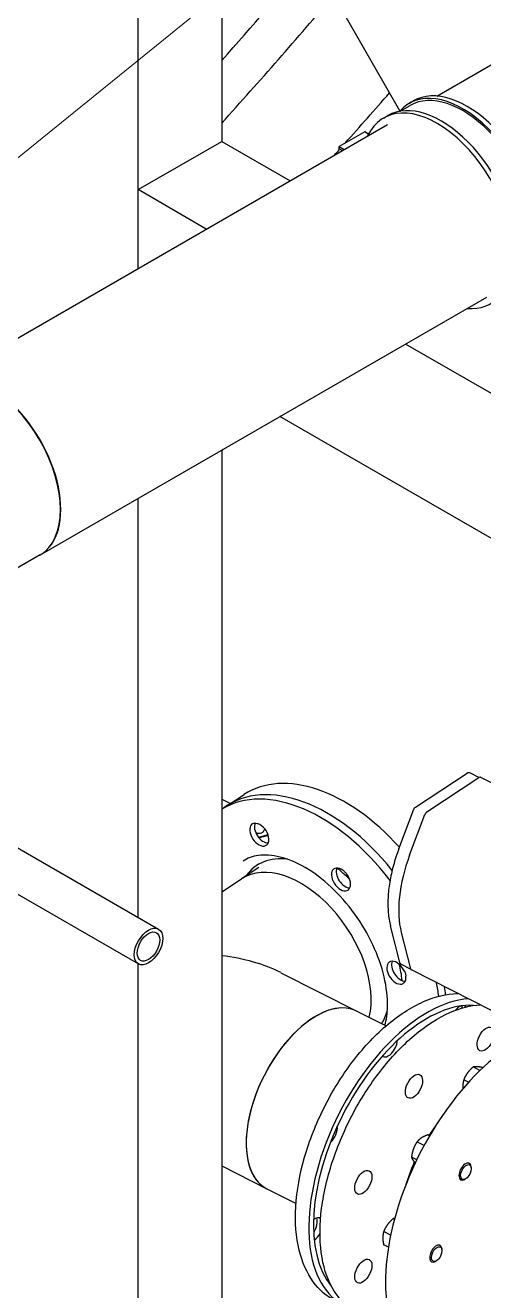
# Model space of a CAD drawing. Header units: millimetres. Extents: x 0 to 100323, y 0 to 59400.
# Drawn here: x 52717 to 53312, y 11239 to 12884 of the extents above; entities that cross this region are included whole.
import ezdxf

# ---------------------------------------------------------------- set-up
doc = ezdxf.new("R2010")
doc.units = ezdxf.units.MM
doc.header["$LTSCALE"] = 100
doc.layers.add('Symbol', color=7, linetype='Continuous', lineweight=18)
doc.layers.add('Visible', color=7, linetype='Continuous', lineweight=25)

# ---------------------------------------------------------------- blocks, each defined once
blk = doc.blocks.new('Balloon15')
at = {"layer": 'Symbol'}
blk.add_line((521.595, 122.67), (585.65, 174.77), dxfattribs=at)

msp = doc.modelspace()

# ---------------------------------------------------------------- linework, layer by layer
at = {"layer": 'Visible'}
for p, q in [((53251.3, 12792.5), (55296.2, 13973.1)), ((53203.3, 12773.1), (53014.3, 13103.1)), ((52972, 13030.6), (52972, 12733.6)), ((52863.2, 12568.4), (52863.2, 12967.8)), ((53215.4, 12783), (53220.8, 12786.2)), ((53182.2, 12763.9), (53187.7, 12767)), ((53203.7, 12772.7), (53216.9, 12780.4)), ((52606.1, 12419.9), (53187.1, 12755.4)), ((52863.2, 12670.8), (52972, 12733.6)), ((52972, 12733.6), (53060.6, 12682.4)), ((53157.7, 12746), (53124.5, 12726.8)), ((53162.7, 12743.1), (53157.7, 12746)), ((53124.5, 12726.8), (53131.1, 12723.1)), ((53124.5, 12723.7), (53124.5, 12726.8)), ((53128.3, 12721.5), (53124.5, 12723.7)), ((52951.8, 12619.6), (52863.2, 12670.8)), ((52863.2, 12568.4), (52863.2, 12670.8)), ((52735.5, 12195.7), (53316.6, 12531.2)), ((53407.1, 12356.7), (53210.8, 12470.1)), ((53407.1, 12168.3), (53047.6, 12375.9)), ((52972, 12332.2), (52972, 10713.7)), ((52863.2, 11724.9), (52863.2, 12269.4)), ((52735.9, 12195.9), (52424.8, 12016.3)), ((52391.6, 11997.1), (52889.8, 11709.5)), ((52339.3, 11966.9), (52863.7, 11664.2)), ((53223.6, 11868.2), (53290.7, 11912.4)), ((53306.2, 11906.7), (53294.4, 11912.7)), ((53238.6, 11862.1), (53306.2, 11906.6)), ((53308.3, 11907), (53378.9, 11871.2)), ((52972, 11878.3), (52983.1, 11872.7)), ((52978.6, 11869.7), (53000.9, 11884.4)), ((53202.1, 11813.9), (53221.6, 11865.6)), ((53216.1, 11805.6), (53236, 11858.6)), ((53020.3, 11789.7), (52997.5, 11774.7)), ((52972, 11757.9), (52997.5, 11774.7)), ((53203.3, 11666.1), (53191.2, 11713.6)), ((53217.5, 11657.6), (53205.3, 11704.9)), ((52863.2, 10455.5), (52863.2, 11664.5)), ((53205.2, 11663.7), (53217.5, 11657.5)), ((53048.8, 11652.8), (53147.5, 11602.8)), ((53579.2, 11473.7), (53218.3, 11656.4)), ((53147.5, 11602.8), (53185.4, 11583.6)), ((53307.5, 11525.7), (53298.6, 11530.2)), ((53311.3, 11529.3), (53310.8, 11529.5)), ((53292.7, 11510.4), (53286.4, 11513.5)), ((53242, 11440.8), (53239.7, 11442)), ((53234.8, 11428.1), (53225.6, 11432.7)), ((52972, 11401.5), (53030.6, 11371.8)), ((53225.3, 11409.6), (53218.6, 11413)), ((53296.1, 11399.2), (53295.9, 11400.6)), ((53288.8, 11384.8), (53287.6, 11384.1)), ((53030.6, 11371.8), (53068.5, 11352.6)), ((53196.3, 11332.1), (53194.6, 11333)), ((53191.4, 11311.7), (53182.4, 11316.2)), ((53188.5, 11295.8), (53182.4, 11298.8)), ((53258, 11292.4), (53257.9, 11293.6)), ((53250.8, 11278.1), (53249.5, 11277.4))]:
    msp.add_line(p, q, dxfattribs=at)
for centre, major_axis, ratio, start_param, end_param in [((41615.8, 16180.4), (12746.2, 0), 0.57735, 5.811813, 5.832324), ((41615.8, 16180.4), (12810.6, 0), 0.57735, 5.802035, 5.827152), ((53285, 12662.4), (-69.6, 120.6), 0.57735, 3.987802, 6.483768), ((53290.4, 12665.6), (-69.6, 120.6), 0.57735, 3.976782, 6.283185), ((41615.8, 16155.3), (12953.8, 0), 0.57735, 5.80765, 5.817428), ((53257.3, 12646.4), (-69.6, 120.6), 0.57735, 3.987802, 6.283185), ((53285, 12662.4), (-68.1, 117.9), 0.57735, 3.989178, 6.283185), ((53251.8, 12643.3), (-69.6, 120.6), 0.57735, 3.976782, 6.660019), ((41615.8, 16155.3), (12953.8, 0), 0.57735, 5.805307, 5.806435), ((53251.8, 12643.3), (69.6, -120.6), 0.57735, 5.906351, 7.018792), ((52671.2, 12308), (64.7, -112.1), 0.57735, 0, 3.141593), ((52670.8, 12307.8), (-64.7, 112.1), 0.57735, 3.141593, 6.283185), ((41615.8, 15929.2), (12953.8, 0), 0.57735, 5.781267, 5.781664), ((41615.8, 15929.2), (-12953.8, 0), 0.57735, 2.639674, 2.640071), ((41615.8, 15929.2), (-12953.8, 0), 0.57735, 2.639674, 2.640071), ((41615.8, 15929.2), (-12953.8, 0), 0.57735, 2.639674, 2.640071), ((53121.4, 11701.3), (-120.6, 183.1), 0.613881, 4.946631, 6.283185), ((53090.5, 11680.9), (-120.6, 183.1), 0.613881, 4.810425, 6.265314), ((53099.1, 11686.6), (-120.6, 183.1), 0.613881, 4.854291, 6.321547), ((53306.2, 11902.9), (2.08, 4.12), 0.538347, 0, 0.754742), ((53238.6, 11858.4), (2.08, 4.12), 0.538347, 0.754742, 1.773749), ((53020.7, 11832.3), (9.1, -13.8), 0.613881, 2.89959, 8.731799), ((53026.8, 11836.3), (-9.1, 13.8), 0.613881, 0.36694, 2.774546), ((53015.3, 11849.2), (9.3, -14.1), 0.613881, 5.516049, 6.811958), ((53099.1, 11686.6), (-89.7, 136.2), 0.613881, 6.041292, 6.163738), ((53096.6, 11684.9), (-89.7, 136.2), 0.613881, 6.013387, 6.132275), ((53090.5, 11680.9), (-73.2, 111.2), 0.613881, 5.796687, 6.516816), ((53297.7, 11797.1), (65.7, 129.7), 0.538347, 1.773749, 2.592458), ((53068.7, 11666.6), (-71.2, 108.1), 0.613881, 3.664649, 6.283185), ((53068.7, 11666.6), (-71.2, 108.1), 0.613881, 3.664649, 6.283185), ((53126.9, 11774), (9.1, -13.8), 0.613881, 2.114192, 7.946401), ((53133, 11778), (-9.1, 13.8), 0.613881, 0.367047, 2.774546), ((52923.6, 11571.1), (-182.6, -10.4), 0.577348, 3.924847, 4.411808), ((53198.9, 11652.7), (9.1, -13.8), 0.613881, 1.328794, 7.161003), ((53205, 11656.7), (-9.1, 13.8), 0.613881, 0.367047, 2.774546), ((53220.4, 11660.5), (-2.08, -4.12), 0.538347, 5.734051, 6.283185), ((53090.5, 11680.9), (-120.6, 183.1), 0.613881, 4.026241, 4.118595), ((53099.1, 11686.6), (120.6, -183.1), 0.613881, 0.865198, 0.919778), ((53089, 11487.3), (58.5, 115.5), 0.538347, 0, 3.141593), ((53089, 11487.3), (-58.5, -115.5), 0.538347, 3.141593, 6.283185), ((53229.6, 11416.2), (-99, -195.6), 0.538347, 3.444438, 6.356777), ((53229.6, 11416.2), (-94.9, -187.4), 0.538347, 3.371029, 6.053749), ((53090.5, 11680.9), (73.2, -111.2), 0.613881, 0.280234, 0.486499), ((53280.4, 11594.9), (7.5, 14.8), 0.538347, 0.58664, 1.194819), ((53273.5, 11598.4), (7.5, 14.8), 0.538347, 5.569697, 5.801816), ((53280.4, 11594.9), (7.5, 14.8), 0.538347, 6.052378, 6.212233), ((53347, 11356.7), (-111.2, -219.6), 0.538347, 3.795965, 6.283185), ((53189.2, 11558.6), (-7.5, -14.8), 0.538347, 6.15433, 8.496243), ((53111.2, 11444.3), (-7.5, -14.8), 0.538347, 0.930739, 2.468057), ((53291.5, 11384.8), (-60.5, -119.4), 0.538347, 4.386298, 4.504782), ((53291.5, 11384.8), (-60.5, -119.4), 0.538347, 4.800658, 5.03848), ((53288.1, 11394.2), (-5.4, -10.7), 0.538347, 2.448699, 6.971969), ((53092, 11318.7), (7.5, 14.8), 0.538347, 6.169282, 7.110195), ((53085.1, 11322.2), (7.5, 14.8), 0.538347, 4.509859, 5.831088), ((53092, 11318.7), (-7.5, -14.8), 0.538347, 0.763144, 1.524815), ((53250, 11287.5), (-5.4, -10.7), 0.538347, 2.915095, 6.976078)]:
    msp.add_ellipse(centre, major_axis=major_axis, ratio=ratio, start_param=start_param, end_param=end_param, dxfattribs=at)
for centre, major_axis, ratio in [((52876.7, 11686.8), (13.1, 22.6), 0.57735), ((52876.7, 11686.8), (-10.4, -18), 0.57735), ((53314.9, 11566.5), (-7.6, -15.1), 0.538347), ((53221.7, 11505.1), (-7.6, -15.1), 0.538347), ((53289.2, 11393.6), (4.71, 9.3), 0.538347), ((53155.9, 11380.2), (7.6, 15.1), 0.538347), ((53251.2, 11286.9), (4.71, 9.3), 0.538347), ((53155.9, 11264.8), (7.6, 15.1), 0.538347)]:
    msp.add_ellipse(centre, major_axis=major_axis, ratio=ratio, dxfattribs=at)
for points, knots in [([(53290.7, 11912.4), (53290.8, 11912.5), (53291, 11912.6), (53291.4, 11912.8), (53291.6, 11912.8), (53292.1, 11913), (53292.3, 11913), (53292.9, 11913), (53293.2, 11913), (53293.8, 11912.9), (53294.1, 11912.8), (53294.4, 11912.7)], [4.712389, 4.712389, 4.712389, 4.712389, 4.8633373, 4.8633373, 5.0142857, 5.0142857, 5.165234, 5.165234, 5.3161824, 5.3161824, 5.4671307, 5.4671307, 5.4671307, 5.4671307]), ([(53221.6, 11865.6), (53221.7, 11865.8), (53221.8, 11866), (53222, 11866.4), (53222.1, 11866.6), (53222.3, 11866.9), (53222.4, 11867.1), (53222.7, 11867.5), (53222.9, 11867.6), (53223.2, 11867.9), (53223.4, 11868.1), (53223.6, 11868.2)], [3.697944, 3.697944, 3.697944, 3.697944, 3.900833, 3.900833, 4.103722, 4.103722, 4.306611, 4.306611, 4.5095, 4.5095, 4.712389, 4.712389, 4.712389, 4.712389]), ([(53013.9, 11847.1), (53014.2, 11847.1), (53014.6, 11847.2), (53015.8, 11847.3), (53016.8, 11847.2), (53018.3, 11846.8), (53018.7, 11846.7), (53019.1, 11846.5)], [-2.1952792, -2.1952792, -2.1952792, -2.1952792, -2.0993492, -2.0993492, -1.8229843, -1.8229843, -1.7097702, -1.7097702, -1.7097702, -1.7097702]), ([(53202.1, 11813.9), (53199.3, 11806.6), (53197, 11799.4), (53193, 11784.9), (53191.4, 11777.7), (53189.1, 11763.7), (53188.3, 11756.8), (53187.7, 11743.5), (53187.8, 11737.1), (53188.8, 11724.8), (53189.8, 11719.1), (53191.2, 11713.6)], [2.585241, 2.585241, 2.585241, 2.585241, 2.7494384, 2.7494384, 2.9136357, 2.9136357, 3.0778331, 3.0778331, 3.2420305, 3.2420305, 3.4062278, 3.4062278, 3.4062278, 3.4062278]), ([(53184, 11584.3), (53186, 11591.6), (53187.1, 11599.9), (53187.5, 11620.8), (53186.1, 11633.8), (53179.7, 11661), (53174.7, 11675.1), (53161.8, 11702.9), (53153.7, 11716.7), (53135.3, 11742.2), (53124.9, 11754), (53103.1, 11774.3), (53091.7, 11782.9), (53069.2, 11796), (53058, 11800.6), (53037.3, 11805.8), (53027.8, 11806.4), (53011.9, 11804.2), (53005.3, 11801.7), (52999.6, 11797.9)], [2.144433, 2.144433, 2.144433, 2.144433, 2.376144, 2.376144, 2.678181, 2.678181, 2.980977, 2.980977, 3.286175, 3.286175, 3.591979, 3.591979, 3.896207, 3.896207, 4.197951, 4.197951, 4.503802, 4.503802, 4.78718, 4.78718, 4.78718, 4.78718]), ([(53129.4, 11785.9), (53129.8, 11785.6), (53130.2, 11785.3), (53131.5, 11784.2), (53132.5, 11783.2), (53133.8, 11781.7), (53134.1, 11781.3), (53134.5, 11780.8)], [-2.1952792, -2.1952792, -2.1952792, -2.1952792, -2.0993492, -2.0993492, -1.8229843, -1.8229843, -1.7097702, -1.7097702, -1.7097702, -1.7097702]), ([(53206.5, 11642.6), (53206.5, 11642.8), (53206.4, 11643), (53205.6, 11650), (53204.3, 11656.9), (53202.6, 11663.8)], [2.5342478, 2.5342478, 2.5342478, 2.5342478, 2.5391212, 2.5391212, 2.690374, 2.690374, 2.690374, 2.690374]), ([(53205.2, 11663.7), (53205, 11663.8), (53204.8, 11664), (53204.4, 11664.3), (53204.2, 11664.4), (53203.9, 11664.8), (53203.8, 11664.9), (53203.6, 11665.3), (53203.5, 11665.5), (53203.4, 11665.8), (53203.3, 11666), (53203.3, 11666.1)], [2.3255381, 2.3255381, 2.3255381, 2.3255381, 2.4358219, 2.4358219, 2.5461058, 2.5461058, 2.6563897, 2.6563897, 2.7666736, 2.7666736, 2.8769575, 2.8769575, 2.8769575, 2.8769575]), ([(53209.4, 11654.8), (53209.6, 11654.4), (53209.7, 11653.9), (53210.4, 11652.2), (53210.8, 11650.9), (53211.1, 11649.2), (53211.2, 11648.7), (53211.3, 11648.2)], [-2.1952792, -2.1952792, -2.1952792, -2.1952792, -2.0993492, -2.0993492, -1.8229843, -1.8229843, -1.7097702, -1.7097702, -1.7097702, -1.7097702]), ([(53119.6, 11226.1), (53108.2, 11231.9), (53098.4, 11240.5), (53082.3, 11262.6), (53076.3, 11276.5), (53068.3, 11309.1), (53067, 11328.3), (53069.4, 11369.2), (53073.3, 11390.9), (53085.8, 11434.5), (53094.4, 11456.3), (53115.2, 11498), (53127.5, 11517.9), (53154.7, 11553.9), (53169.6, 11570.1), (53201, 11597), (53217.5, 11607.8), (53249, 11621.7), (53264, 11625.5), (53278.7, 11625.8)], [1.332633, 1.332633, 1.332633, 1.332633, 1.60019, 1.60019, 1.894891, 1.894891, 2.225942, 2.225942, 2.561939, 2.561939, 2.894426, 2.894426, 3.225437, 3.225437, 3.557763, 3.557763, 3.893545, 3.893545, 4.194508, 4.194508, 4.194508, 4.194508]), ([(53146.2, 11212.7), (53134.9, 11218.4), (53125.4, 11227.3), (53110.4, 11250.9), (53105.1, 11265.6), (53099.3, 11299.5), (53098.8, 11318.6), (53102.9, 11359.4), (53107.5, 11381), (53121.1, 11424.2), (53130.1, 11445.9), (53151.7, 11487.4), (53164.3, 11507.1), (53191.8, 11542.5), (53206.7, 11558.2), (53237.3, 11584.1), (53253.1, 11594.3), (53282, 11607.1), (53295.3, 11610.5), (53307.8, 11611.1)], [2.325538, 2.325538, 2.325538, 2.325538, 2.634973, 2.634973, 2.95234, 2.95234, 3.274896, 3.274896, 3.597382, 3.597382, 3.919302, 3.919302, 4.241039, 4.241039, 4.56302, 4.56302, 4.885594, 4.885594, 5.168438, 5.168438, 5.168438, 5.168438]), ([(53287, 11610), (53287.4, 11609.9), (53287.7, 11609.7), (53288.2, 11609.5), (53288.3, 11609.4), (53288.4, 11609.3)], [-0.3069363, -0.3069363, -0.3069363, -0.3069363, -0.1688895, -0.1688895, -0.1165159, -0.1165159, -0.1165159, -0.1165159]), ([(53256.6, 11297.2), (53257, 11296.8), (53257.3, 11296.1), (53257.7, 11294.8), (53257.8, 11294.2), (53257.9, 11293.6)], [1.4481676, 1.4481676, 1.4481676, 1.4481676, 1.6622591, 1.6622591, 1.8029788, 1.8029788, 1.8029788, 1.8029788])]:
    msp.add_open_spline(points, degree=3, knots=knots, dxfattribs=at)
for points in [[(53137.9, 11774.5), (53132.6, 11779.6), (53127.1, 11784.4), (53121.4, 11788.9)], [(53287.6, 11384.1), (53287.6, 11384.1), (53287.6, 11384.1), (53287.6, 11384.1)]]:
    msp.add_open_spline(points, degree=3, dxfattribs=at)
for points, weights in [([(53291.3, 11522.5), (53288.4, 11518.6), (53286.4, 11513.5)], [1, 1.0379548493, 1]), ([(53298.6, 11530.2), (53294.1, 11526.4), (53291.3, 11522.5)], [1, 1.0379548493, 1]), ([(53303.4, 11530.5), (53300.6, 11530.7), (53298.6, 11530.2)], [1, 1.0379548493, 1]), ([(53310.8, 11529.5), (53306.3, 11530.4), (53303.4, 11530.5)], [1, 1.0379548493, 1]), ([(53286.4, 11513.5), (53285.2, 11509.5), (53285.2, 11505.4)], [1, 1.0379548493, 1]), ([(53285.2, 11505.4), (53285.2, 11503.8), (53285.4, 11502.1)], [1, 1.01479582849, 1.01805602742]), ([(53231.4, 11438), (53228.2, 11435.8), (53225.6, 11432.7)], [1, 1.0379548493, 1]), ([(53239.7, 11442), (53234.7, 11440.1), (53231.4, 11438)], [1, 1.0379548493, 1]), ([(53220.9, 11423.5), (53219.2, 11418.9), (53218.6, 11413)], [1, 1.0379548493, 1]), ([(53225.6, 11432.7), (53222.5, 11428.1), (53220.9, 11423.5)], [1, 1.0379548493, 1]), ([(53218.6, 11413), (53219.2, 11410.8), (53220.9, 11408.4)], [1, 1.0379548493, 1]), ([(53220.9, 11408.4), (53221.8, 11407), (53223.2, 11405.3)], [1, 1.02192398042, 1.01851992364]), ([(53187.3, 11325.2), (53184.4, 11321.4), (53182.4, 11316.2)], [1, 1.0379548493, 1]), ([(53194.6, 11333), (53190.1, 11329.1), (53187.3, 11325.2)], [1, 1.0379548493, 1]), ([(53196.6, 11333.2), (53195.5, 11333.2), (53194.6, 11333)], [1.01881377362, 1.01721513207, 1]), ([(53182.4, 11316.2), (53181.2, 11312.2), (53181.2, 11308.2)], [1, 1.0379548493, 1]), ([(53181.2, 11308.2), (53181.2, 11304.1), (53182.4, 11298.8)], [1, 1.0379548493, 1])]:
    msp.add_rational_spline(points, weights, degree=2, dxfattribs=at)

# ---------------------------------------------------------------- block references
at = {"layer": 'Symbol', "xscale": 100, "yscale": 100, "zscale": 100}
msp.add_blockref('Balloon15', (0, 0), dxfattribs=at)

doc.saveas('drawing.dxf')
